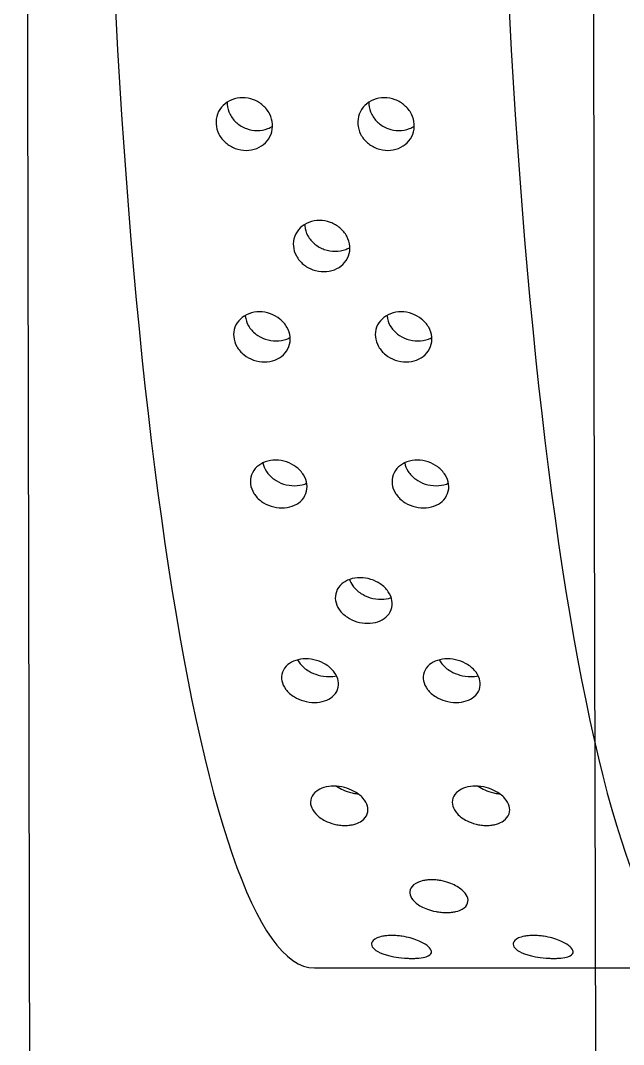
# Model space of a CAD drawing. Extents: x 413 to 494, y 628 to 766.
# Drawn here: x 436.242 to 437.022, y 679.971 to 681.296 of the extents above; entities that cross this region are included whole.
import ezdxf

# ---------------------------------------------------------------- set-up
doc = ezdxf.new("R2010")
doc.units = 0
doc.header["$MEASUREMENT"] = 0
for name, color, linetype in [('1', 4, 'Continuous'), ('BDIM_CYAN', 4, 'Continuous'), ('BDIM_YELLOW', 2, 'Continuous')]:
    doc.layers.add(name, color=color, linetype=linetype)

# ---------------------------------------------------------------- blocks, each defined once
blk = doc.blocks.new('2018 BEAM (110V)')
at = {"layer": 'BDIM_CYAN', "flags": 128}
for points in [[(23.5936, 43.2542), (23.599, 39.3431), (23.6003, 37.3875), (23.6051, 35.432)], [(22.8592, 42.8495), (22.8684, 37.7694), (22.8749, 34.4844)]]:
    blk.add_lwpolyline(points, dxfattribs=at)
at = {"layer": 'BDIM_YELLOW'}
blk.add_line((23.2391, 36.6099), (23.748, 36.6099), dxfattribs=at)
for centre in [(23.2391, 38.4849), (23.748, 38.4849)]:
    blk.add_ellipse(centre, major_axis=(0, -1.875), ratio=0.145722, start_param=3.141593, end_param=6.283185, dxfattribs=at)
for points, knots in [([(23.1463, 37.7356), (23.1509, 37.7356), (23.1558, 37.7347), (23.165, 37.7312), (23.1693, 37.7286), (23.1761, 37.7226), (23.1792, 37.7187), (23.1835, 37.7103), (23.1847, 37.7057), (23.1853, 37.6972), (23.1847, 37.6926), (23.1815, 37.6842), (23.179, 37.6804), (23.1729, 37.6744), (23.169, 37.6718), (23.1603, 37.6684), (23.1555, 37.6675), (23.1463, 37.6675), (23.1414, 37.6684), (23.1322, 37.6718), (23.1279, 37.6744), (23.121, 37.6804), (23.1179, 37.6842), (23.1136, 37.6926), (23.1124, 37.6972), (23.1118, 37.7057), (23.1124, 37.7103), (23.1156, 37.7187), (23.1182, 37.7226), (23.1243, 37.7286), (23.1282, 37.7312), (23.1369, 37.7347), (23.1417, 37.7356), (23.1463, 37.7356)], [0, 0, 0, 0, 0.0138713, 0.0138713, 0.0277426, 0.0277426, 0.0418409, 0.0418409, 0.0559392, 0.0559392, 0.0700768, 0.0700768, 0.0842144, 0.0842144, 0.0980898, 0.0980898, 0.1119652, 0.1119652, 0.1258405, 0.1258405, 0.1397159, 0.1397159, 0.1538535, 0.1538535, 0.1679911, 0.1679911, 0.1820894, 0.1820894, 0.1961877, 0.1961877, 0.210059, 0.210059, 0.2239303, 0.2239303, 0.2239303, 0.2239303]), ([(23.1264, 37.7298), (23.1263, 37.7288), (23.1264, 37.7279), (23.1267, 37.7227), (23.128, 37.7182), (23.1323, 37.7098), (23.1354, 37.706), (23.1423, 37.7), (23.1466, 37.6974), (23.1558, 37.694), (23.1607, 37.6932), (23.1699, 37.6932), (23.1747, 37.694), (23.1812, 37.6966), (23.1832, 37.6976), (23.1851, 37.6988)], [0.05294318, 0.05294318, 0.05294318, 0.05294318, 0.055987, 0.055987, 0.07015487, 0.07015487, 0.08432275, 0.08432275, 0.0981971, 0.0981971, 0.11207146, 0.11207146, 0.12594581, 0.12594581, 0.1327949, 0.1327949, 0.1327949, 0.1327949]), ([(23.3295, 37.7356), (23.3341, 37.7356), (23.339, 37.7347), (23.3482, 37.7312), (23.3524, 37.7286), (23.3593, 37.7226), (23.3624, 37.7187), (23.3667, 37.7103), (23.3679, 37.7057), (23.3685, 37.6972), (23.3679, 37.6926), (23.3647, 37.6842), (23.3621, 37.6804), (23.356, 37.6744), (23.3521, 37.6718), (23.3434, 37.6684), (23.3386, 37.6675), (23.3295, 37.6675), (23.3245, 37.6684), (23.3153, 37.6718), (23.3111, 37.6744), (23.3042, 37.6804), (23.3011, 37.6842), (23.2968, 37.6926), (23.2955, 37.6972), (23.295, 37.7057), (23.2956, 37.7103), (23.2988, 37.7187), (23.3013, 37.7226), (23.3074, 37.7286), (23.3114, 37.7312), (23.3201, 37.7347), (23.3249, 37.7356), (23.3295, 37.7356)], [0, 0, 0, 0, 0.0138713, 0.0138713, 0.0277426, 0.0277426, 0.0418409, 0.0418409, 0.0559392, 0.0559392, 0.0700768, 0.0700768, 0.0842144, 0.0842144, 0.0980898, 0.0980898, 0.1119652, 0.1119652, 0.1258405, 0.1258405, 0.1397159, 0.1397159, 0.1538535, 0.1538535, 0.1679911, 0.1679911, 0.1820894, 0.1820894, 0.1961877, 0.1961877, 0.210059, 0.210059, 0.2239303, 0.2239303, 0.2239303, 0.2239303]), ([(23.3095, 37.7298), (23.3095, 37.7288), (23.3095, 37.7279), (23.3099, 37.7227), (23.3111, 37.7182), (23.3155, 37.7098), (23.3186, 37.706), (23.3255, 37.7), (23.3297, 37.6974), (23.3389, 37.694), (23.3439, 37.6932), (23.353, 37.6932), (23.3578, 37.694), (23.3643, 37.6966), (23.3664, 37.6976), (23.3682, 37.6988)], [0.05294318, 0.05294318, 0.05294318, 0.05294318, 0.055987, 0.055987, 0.07015487, 0.07015487, 0.08432275, 0.08432275, 0.0981971, 0.0981971, 0.11207146, 0.11207146, 0.12594581, 0.12594581, 0.1327949, 0.1327949, 0.1327949, 0.1327949]), ([(23.2457, 37.5768), (23.2503, 37.5768), (23.2552, 37.576), (23.2644, 37.5726), (23.2687, 37.5701), (23.2757, 37.5642), (23.2788, 37.5605), (23.2833, 37.5522), (23.2846, 37.5478), (23.2853, 37.5394), (23.2847, 37.535), (23.2817, 37.5268), (23.2791, 37.523), (23.2731, 37.5172), (23.2693, 37.5148), (23.2607, 37.5114), (23.2559, 37.5106), (23.2467, 37.5106), (23.2418, 37.5114), (23.2326, 37.5148), (23.2283, 37.5172), (23.2213, 37.523), (23.2181, 37.5268), (23.2136, 37.535), (23.2123, 37.5394), (23.2116, 37.5478), (23.2122, 37.5522), (23.2153, 37.5605), (23.2178, 37.5642), (23.2238, 37.5701), (23.2277, 37.5726), (23.2363, 37.576), (23.2411, 37.5768), (23.2457, 37.5768)], [0, 0, 0, 0, 0.0138548, 0.0138548, 0.0277096, 0.0277096, 0.0421225, 0.0421225, 0.0565354, 0.0565354, 0.0710126, 0.0710126, 0.0854897, 0.0854897, 0.0993515, 0.0993515, 0.1132132, 0.1132132, 0.127075, 0.127075, 0.1409367, 0.1409367, 0.1554139, 0.1554139, 0.169891, 0.169891, 0.1843039, 0.1843039, 0.1987169, 0.1987169, 0.2125717, 0.2125717, 0.2264264, 0.2264264, 0.2264264, 0.2264264]), ([(23.2266, 37.5716), (23.2266, 37.571), (23.2266, 37.5703), (23.227, 37.5656), (23.2283, 37.5611), (23.2329, 37.553), (23.2361, 37.5492), (23.2431, 37.5435), (23.2474, 37.541), (23.2566, 37.5377), (23.2615, 37.5369), (23.2707, 37.5369), (23.2754, 37.5377), (23.2816, 37.5401), (23.2834, 37.5409), (23.285, 37.5419)], [0.05447947, 0.05447947, 0.05447947, 0.05447947, 0.05665874, 0.05665874, 0.07120955, 0.07120955, 0.08576037, 0.08576037, 0.09961959, 0.09961959, 0.11347881, 0.11347881, 0.12733802, 0.12733802, 0.13333396, 0.13333396, 0.13333396, 0.13333396]), ([(23.1681, 37.4586), (23.1727, 37.4586), (23.1776, 37.4578), (23.1868, 37.4545), (23.1911, 37.4521), (23.1982, 37.4464), (23.2014, 37.4427), (23.206, 37.4346), (23.2073, 37.4302), (23.2082, 37.4221), (23.2077, 37.4177), (23.2047, 37.4096), (23.2022, 37.406), (23.1962, 37.4003), (23.1924, 37.3979), (23.1839, 37.3947), (23.1791, 37.3939), (23.17, 37.3939), (23.1651, 37.3947), (23.1559, 37.3979), (23.1516, 37.4003), (23.1445, 37.406), (23.1412, 37.4096), (23.1366, 37.4177), (23.1352, 37.4221), (23.1344, 37.4302), (23.1349, 37.4346), (23.1379, 37.4427), (23.1404, 37.4464), (23.1464, 37.4521), (23.1502, 37.4545), (23.1588, 37.4578), (23.1636, 37.4586), (23.1681, 37.4586)], [0, 0, 0, 0, 0.0138375, 0.0138375, 0.027675, 0.027675, 0.0424425, 0.0424425, 0.0572099, 0.0572099, 0.0720648, 0.0720648, 0.0869196, 0.0869196, 0.1007671, 0.1007671, 0.1146145, 0.1146145, 0.128462, 0.128462, 0.1423095, 0.1423095, 0.1571643, 0.1571643, 0.1720192, 0.1720192, 0.1867866, 0.1867866, 0.201554, 0.201554, 0.2153916, 0.2153916, 0.2292291, 0.2292291, 0.2292291, 0.2292291]), ([(23.1498, 37.4539), (23.1498, 37.4536), (23.1498, 37.4533), (23.1503, 37.4489), (23.1517, 37.4445), (23.1563, 37.4365), (23.1596, 37.4328), (23.1668, 37.4273), (23.1711, 37.4249), (23.1803, 37.4217), (23.1852, 37.4209), (23.1943, 37.4209), (23.1991, 37.4217), (23.2049, 37.4239), (23.2064, 37.4246), (23.2078, 37.4254)], [0.05617633, 0.05617633, 0.05617633, 0.05617633, 0.05742541, 0.05742541, 0.07240619, 0.07240619, 0.08738697, 0.08738697, 0.10123039, 0.10123039, 0.11507381, 0.11507381, 0.12891724, 0.12891724, 0.13403982, 0.13403982, 0.13403982, 0.13403982]), ([(23.3513, 37.4586), (23.3558, 37.4586), (23.3608, 37.4578), (23.37, 37.4545), (23.3742, 37.4521), (23.3813, 37.4464), (23.3846, 37.4427), (23.3892, 37.4346), (23.3905, 37.4302), (23.3913, 37.4221), (23.3908, 37.4177), (23.3878, 37.4096), (23.3853, 37.406), (23.3794, 37.4003), (23.3756, 37.3979), (23.3671, 37.3947), (23.3623, 37.3939), (23.3532, 37.3939), (23.3482, 37.3947), (23.339, 37.3979), (23.3348, 37.4003), (23.3276, 37.406), (23.3244, 37.4096), (23.3198, 37.4177), (23.3184, 37.4221), (23.3176, 37.4302), (23.3181, 37.4346), (23.3211, 37.4427), (23.3236, 37.4464), (23.3296, 37.4521), (23.3334, 37.4545), (23.3419, 37.4578), (23.3467, 37.4586), (23.3513, 37.4586)], [0, 0, 0, 0, 0.0138375, 0.0138375, 0.027675, 0.027675, 0.0424425, 0.0424425, 0.0572099, 0.0572099, 0.0720648, 0.0720648, 0.0869196, 0.0869196, 0.1007671, 0.1007671, 0.1146145, 0.1146145, 0.128462, 0.128462, 0.1423095, 0.1423095, 0.1571643, 0.1571643, 0.1720192, 0.1720192, 0.1867866, 0.1867866, 0.201554, 0.201554, 0.2153916, 0.2153916, 0.2292291, 0.2292291, 0.2292291, 0.2292291]), ([(23.3329, 37.4539), (23.333, 37.4536), (23.333, 37.4533), (23.3335, 37.4489), (23.3348, 37.4445), (23.3395, 37.4365), (23.3428, 37.4328), (23.35, 37.4273), (23.3542, 37.4249), (23.3634, 37.4217), (23.3683, 37.4209), (23.3775, 37.4209), (23.3822, 37.4217), (23.3881, 37.4239), (23.3896, 37.4246), (23.391, 37.4254)], [0.05617633, 0.05617633, 0.05617633, 0.05617633, 0.05742541, 0.05742541, 0.07240619, 0.07240619, 0.08738697, 0.08738697, 0.10123039, 0.10123039, 0.11507381, 0.11507381, 0.12891724, 0.12891724, 0.13403982, 0.13403982, 0.13403982, 0.13403982]), ([(23.1891, 37.2667), (23.1936, 37.2667), (23.1985, 37.2659), (23.2077, 37.2629), (23.2119, 37.2606), (23.2193, 37.2552), (23.2227, 37.2516), (23.2275, 37.2438), (23.229, 37.2396), (23.23, 37.2317), (23.2296, 37.2276), (23.2268, 37.2198), (23.2243, 37.2162), (23.2184, 37.2109), (23.2147, 37.2086), (23.2064, 37.2057), (23.2017, 37.2049), (23.1926, 37.2049), (23.1877, 37.2057), (23.1785, 37.2086), (23.1743, 37.2109), (23.1669, 37.2162), (23.1635, 37.2198), (23.1586, 37.2276), (23.1571, 37.2317), (23.1561, 37.2396), (23.1564, 37.2438), (23.1593, 37.2516), (23.1618, 37.2552), (23.1677, 37.2606), (23.1714, 37.2629), (23.1798, 37.2659), (23.1845, 37.2667), (23.1891, 37.2667)], [0, 0, 0, 0, 0.0137992, 0.0137992, 0.0275983, 0.0275983, 0.0432499, 0.0432499, 0.0589015, 0.0589015, 0.0746941, 0.0746941, 0.0904868, 0.0904868, 0.1043038, 0.1043038, 0.1181207, 0.1181207, 0.1319377, 0.1319377, 0.1457547, 0.1457547, 0.1615473, 0.1615473, 0.17734, 0.17734, 0.1929915, 0.1929915, 0.2086431, 0.2086431, 0.2224423, 0.2224423, 0.2362415, 0.2362415, 0.2362415, 0.2362415]), ([(23.1727, 37.2632), (23.1733, 37.2596), (23.1748, 37.2558), (23.1796, 37.2484), (23.1831, 37.2448), (23.1905, 37.2396), (23.1947, 37.2374), (23.2039, 37.2344), (23.2088, 37.2337), (23.2179, 37.2337), (23.2226, 37.2344), (23.2276, 37.2362), (23.2285, 37.2366), (23.2293, 37.237)], [0.06062855, 0.06062855, 0.06062855, 0.06062855, 0.07544879, 0.07544879, 0.09151617, 0.09151617, 0.10532637, 0.10532637, 0.11913657, 0.11913657, 0.13294677, 0.13294677, 0.13590198, 0.13590198, 0.13590198, 0.13590198]), ([(23.3722, 37.2667), (23.3768, 37.2667), (23.3817, 37.2659), (23.3909, 37.2629), (23.3951, 37.2606), (23.4024, 37.2552), (23.4058, 37.2516), (23.4107, 37.2438), (23.4122, 37.2396), (23.4132, 37.2317), (23.4128, 37.2276), (23.4099, 37.2198), (23.4075, 37.2162), (23.4015, 37.2109), (23.3979, 37.2086), (23.3896, 37.2057), (23.3848, 37.2049), (23.3757, 37.2049), (23.3708, 37.2057), (23.3617, 37.2086), (23.3574, 37.2109), (23.3501, 37.2162), (23.3466, 37.2198), (23.3417, 37.2276), (23.3402, 37.2317), (23.3392, 37.2396), (23.3396, 37.2438), (23.3425, 37.2516), (23.3449, 37.2552), (23.3509, 37.2606), (23.3546, 37.2629), (23.363, 37.2659), (23.3677, 37.2667), (23.3722, 37.2667)], [0, 0, 0, 0, 0.0137992, 0.0137992, 0.0275983, 0.0275983, 0.0432499, 0.0432499, 0.0589015, 0.0589015, 0.0746941, 0.0746941, 0.0904868, 0.0904868, 0.1043038, 0.1043038, 0.1181207, 0.1181207, 0.1319377, 0.1319377, 0.1457547, 0.1457547, 0.1615473, 0.1615473, 0.17734, 0.17734, 0.1929915, 0.1929915, 0.2086431, 0.2086431, 0.2224423, 0.2224423, 0.2362415, 0.2362415, 0.2362415, 0.2362415]), ([(23.3559, 37.2632), (23.3565, 37.2596), (23.358, 37.2558), (23.3628, 37.2484), (23.3662, 37.2448), (23.3736, 37.2396), (23.3779, 37.2374), (23.387, 37.2344), (23.3919, 37.2337), (23.401, 37.2337), (23.4057, 37.2344), (23.4108, 37.2362), (23.4116, 37.2366), (23.4125, 37.237)], [0.06062855, 0.06062855, 0.06062855, 0.06062855, 0.07544879, 0.07544879, 0.09151617, 0.09151617, 0.10532637, 0.10532637, 0.11913657, 0.11913657, 0.13294677, 0.13294677, 0.13590198, 0.13590198, 0.13590198, 0.13590198]), ([(23.2982, 37.1147), (23.3028, 37.1147), (23.3077, 37.114), (23.3168, 37.1111), (23.321, 37.109), (23.3285, 37.1039), (23.3321, 37.1004), (23.3373, 37.0928), (23.3388, 37.0888), (23.3401, 37.0813), (23.3398, 37.0772), (23.3371, 37.0697), (23.3346, 37.0663), (23.3287, 37.0613), (23.3252, 37.0592), (23.3171, 37.0564), (23.3124, 37.0557), (23.3034, 37.0557), (23.2985, 37.0564), (23.2894, 37.0592), (23.2852, 37.0613), (23.2776, 37.0663), (23.274, 37.0697), (23.2687, 37.0772), (23.2671, 37.0813), (23.2659, 37.0888), (23.2662, 37.0928), (23.2689, 37.1004), (23.2714, 37.1039), (23.2773, 37.109), (23.2808, 37.1111), (23.2891, 37.114), (23.2937, 37.1147), (23.2982, 37.1147)], [0, 0, 0, 0, 0.0137586, 0.0137586, 0.0275172, 0.0275172, 0.044295, 0.044295, 0.0610729, 0.0610729, 0.0780627, 0.0780627, 0.0950526, 0.0950526, 0.108841, 0.108841, 0.1226293, 0.1226293, 0.1364177, 0.1364177, 0.1502061, 0.1502061, 0.167196, 0.167196, 0.1841858, 0.1841858, 0.2009637, 0.2009637, 0.2177415, 0.2177415, 0.2315001, 0.2315001, 0.2452587, 0.2452587, 0.2452587, 0.2452587]), ([(23.2845, 37.1124), (23.2854, 37.1097), (23.2868, 37.1069), (23.2914, 37.1005), (23.2951, 37.0971), (23.3027, 37.0922), (23.3069, 37.0902), (23.316, 37.0875), (23.3208, 37.0868), (23.3299, 37.0868), (23.3345, 37.0875), (23.3385, 37.0889)], [0.06697775, 0.06697775, 0.06697775, 0.06697775, 0.07946388, 0.07946388, 0.09696122, 0.09696122, 0.11074218, 0.11074218, 0.12452314, 0.12452314, 0.13823061, 0.13823061, 0.13823061, 0.13823061]), ([(23.2281, 37.0098), (23.2326, 37.0098), (23.2375, 37.0091), (23.2465, 37.0064), (23.2507, 37.0044), (23.2585, 36.9996), (23.2622, 36.9961), (23.2676, 36.9888), (23.2693, 36.9849), (23.2707, 36.9777), (23.2705, 36.9738), (23.2679, 36.9665), (23.2655, 36.9632), (23.2596, 36.9584), (23.2562, 36.9566), (23.2483, 36.954), (23.2437, 36.9533), (23.2346, 36.9533), (23.2298, 36.954), (23.2208, 36.9566), (23.2166, 36.9584), (23.2088, 36.9632), (23.205, 36.9665), (23.1995, 36.9738), (23.1978, 36.9777), (23.1964, 36.9849), (23.1965, 36.9888), (23.1992, 36.9961), (23.2016, 36.9996), (23.2075, 37.0044), (23.211, 37.0064), (23.219, 37.0091), (23.2236, 37.0098), (23.2281, 37.0098)], [0, 0, 0, 0, 0.0137254, 0.0137254, 0.0274508, 0.0274508, 0.0453851, 0.0453851, 0.0633195, 0.0633195, 0.0815469, 0.0815469, 0.0997743, 0.0997743, 0.1135448, 0.1135448, 0.1273153, 0.1273153, 0.1410857, 0.1410857, 0.1548562, 0.1548562, 0.1730836, 0.1730836, 0.191311, 0.191311, 0.2092454, 0.2092454, 0.2271798, 0.2271798, 0.2409052, 0.2409052, 0.2546305, 0.2546305, 0.2546305, 0.2546305]), ([(23.2175, 37.0085), (23.2184, 37.0067), (23.2195, 37.0049), (23.2238, 36.9997), (23.2277, 36.9963), (23.2356, 36.9918), (23.2397, 36.99), (23.2487, 36.9875), (23.2535, 36.9868), (23.2614, 36.9868), (23.2647, 36.9872), (23.2677, 36.9879)], [0.07459591, 0.07459591, 0.07459591, 0.07459591, 0.08376941, 0.08376941, 0.10280122, 0.10280122, 0.11656798, 0.11656798, 0.13033474, 0.13033474, 0.14038295, 0.14038295, 0.14038295, 0.14038295]), ([(23.4113, 37.0098), (23.4158, 37.0098), (23.4207, 37.0091), (23.4297, 37.0064), (23.4339, 37.0044), (23.4416, 36.9996), (23.4454, 36.9961), (23.4508, 36.9888), (23.4525, 36.9849), (23.4539, 36.9777), (23.4537, 36.9738), (23.4511, 36.9665), (23.4487, 36.9632), (23.4428, 36.9584), (23.4394, 36.9566), (23.4315, 36.954), (23.4269, 36.9533), (23.4178, 36.9533), (23.4129, 36.954), (23.4039, 36.9566), (23.3998, 36.9584), (23.392, 36.9632), (23.3882, 36.9665), (23.3827, 36.9738), (23.3809, 36.9777), (23.3795, 36.9849), (23.3797, 36.9888), (23.3823, 36.9961), (23.3848, 36.9996), (23.3907, 37.0044), (23.3941, 37.0064), (23.4022, 37.0091), (23.4068, 37.0098), (23.4113, 37.0098)], [0, 0, 0, 0, 0.0137254, 0.0137254, 0.0274508, 0.0274508, 0.0453851, 0.0453851, 0.0633195, 0.0633195, 0.0815469, 0.0815469, 0.0997743, 0.0997743, 0.1135448, 0.1135448, 0.1273153, 0.1273153, 0.1410857, 0.1410857, 0.1548562, 0.1548562, 0.1730836, 0.1730836, 0.191311, 0.191311, 0.2092454, 0.2092454, 0.2271798, 0.2271798, 0.2409052, 0.2409052, 0.2546305, 0.2546305, 0.2546305, 0.2546305]), ([(23.4007, 37.0085), (23.4016, 37.0067), (23.4027, 37.0049), (23.4069, 36.9997), (23.4108, 36.9963), (23.4187, 36.9918), (23.4229, 36.99), (23.4318, 36.9875), (23.4367, 36.9868), (23.4445, 36.9868), (23.4478, 36.9872), (23.4509, 36.9879)], [0.07459591, 0.07459591, 0.07459591, 0.07459591, 0.08376941, 0.08376941, 0.10280122, 0.10280122, 0.11656798, 0.11656798, 0.13033474, 0.13033474, 0.14038295, 0.14038295, 0.14038295, 0.14038295]), ([(23.2643, 36.845), (23.2688, 36.845), (23.2736, 36.8444), (23.2824, 36.8421), (23.2865, 36.8405), (23.2948, 36.8361), (23.2989, 36.8329), (23.305, 36.8261), (23.3069, 36.8226), (23.3087, 36.816), (23.3087, 36.8125), (23.3064, 36.8058), (23.304, 36.8027), (23.2982, 36.7986), (23.2951, 36.7971), (23.2895, 36.7954), (23.2874, 36.795), (23.2831, 36.7944), (23.2809, 36.7943), (23.2764, 36.7943), (23.274, 36.7944), (23.2694, 36.795), (23.2671, 36.7954), (23.2605, 36.7971), (23.2565, 36.7986), (23.2482, 36.8027), (23.244, 36.8058), (23.2378, 36.8125), (23.2358, 36.816), (23.2339, 36.8226), (23.2339, 36.8261), (23.2362, 36.8329), (23.2386, 36.8361), (23.2446, 36.8405), (23.2477, 36.8421), (23.2553, 36.8444), (23.2598, 36.845), (23.2643, 36.845)], [0, 0, 0, 0, 0.0136716, 0.0136716, 0.0273431, 0.0273431, 0.0484006, 0.0484006, 0.0694582, 0.0694582, 0.0910856, 0.0910856, 0.1127131, 0.1127131, 0.1264894, 0.1264894, 0.1333775, 0.1333775, 0.1402657, 0.1402657, 0.1471538, 0.1471538, 0.154042, 0.154042, 0.1678183, 0.1678183, 0.1894457, 0.1894457, 0.2110732, 0.2110732, 0.2321307, 0.2321307, 0.2531882, 0.2531882, 0.2668598, 0.2668598, 0.2805313, 0.2805313, 0.2805313, 0.2805313]), ([(23.2679, 36.8449), (23.2703, 36.8432), (23.2732, 36.8416), (23.2795, 36.8388), (23.2835, 36.8374), (23.29, 36.8359), (23.2922, 36.8356), (23.2949, 36.8353), (23.2952, 36.8352), (23.2955, 36.8352)], [0.10627562, 0.10627562, 0.10627562, 0.10627562, 0.12011122, 0.12011122, 0.13392931, 0.13392931, 0.14083836, 0.14083836, 0.14184706, 0.14184706, 0.14184706, 0.14184706]), ([(23.4475, 36.845), (23.452, 36.845), (23.4568, 36.8444), (23.4656, 36.8421), (23.4696, 36.8405), (23.4779, 36.8361), (23.4821, 36.8329), (23.4881, 36.8261), (23.49, 36.8226), (23.4919, 36.816), (23.4919, 36.8125), (23.4896, 36.8058), (23.4872, 36.8027), (23.4813, 36.7986), (23.4782, 36.7971), (23.4726, 36.7954), (23.4706, 36.795), (23.4663, 36.7944), (23.4641, 36.7943), (23.4595, 36.7943), (23.4572, 36.7944), (23.4525, 36.795), (23.4503, 36.7954), (23.4437, 36.7971), (23.4397, 36.7986), (23.4313, 36.8027), (23.4271, 36.8058), (23.4209, 36.8125), (23.4189, 36.816), (23.4171, 36.8226), (23.417, 36.8261), (23.4194, 36.8329), (23.4217, 36.8361), (23.4277, 36.8405), (23.4309, 36.8421), (23.4385, 36.8444), (23.443, 36.845), (23.4475, 36.845)], [0, 0, 0, 0, 0.0136716, 0.0136716, 0.0273431, 0.0273431, 0.0484006, 0.0484006, 0.0694582, 0.0694582, 0.0910856, 0.0910856, 0.1127131, 0.1127131, 0.1264894, 0.1264894, 0.1333775, 0.1333775, 0.1402657, 0.1402657, 0.1471538, 0.1471538, 0.154042, 0.154042, 0.1678183, 0.1678183, 0.1894457, 0.1894457, 0.2110732, 0.2110732, 0.2321307, 0.2321307, 0.2531882, 0.2531882, 0.2668598, 0.2668598, 0.2805313, 0.2805313, 0.2805313, 0.2805313]), ([(23.451, 36.8449), (23.4535, 36.8432), (23.4563, 36.8416), (23.4627, 36.8388), (23.4666, 36.8374), (23.4731, 36.8359), (23.4754, 36.8356), (23.478, 36.8353), (23.4784, 36.8352), (23.4787, 36.8352)], [0.10627562, 0.10627562, 0.10627562, 0.10627562, 0.12011122, 0.12011122, 0.13392931, 0.13392931, 0.14083836, 0.14083836, 0.14184706, 0.14184706, 0.14184706, 0.14184706]), ([(23.3909, 36.724), (23.3932, 36.724), (23.3955, 36.7238), (23.4, 36.7234), (23.4022, 36.723), (23.4086, 36.7216), (23.4125, 36.7204), (23.4215, 36.7167), (23.4262, 36.7139), (23.4331, 36.7079), (23.4353, 36.7049), (23.4378, 36.6994), (23.4382, 36.6964), (23.4363, 36.6907), (23.4341, 36.688), (23.4282, 36.6848), (23.4255, 36.6837), (23.4204, 36.6825), (23.4185, 36.6822), (23.4144, 36.6817), (23.4122, 36.6816), (23.4076, 36.6816), (23.4053, 36.6817), (23.4008, 36.6822), (23.3985, 36.6825), (23.3922, 36.6837), (23.3884, 36.6848), (23.3793, 36.688), (23.3745, 36.6907), (23.3673, 36.6964), (23.3649, 36.6994), (23.3624, 36.7049), (23.362, 36.7079), (23.3639, 36.7139), (23.3661, 36.7167), (23.3722, 36.7204), (23.3751, 36.7216), (23.3804, 36.723), (23.3823, 36.7234), (23.3865, 36.7238), (23.3887, 36.724), (23.3909, 36.724)], [0, 0, 0, 0, 0.0068348, 0.0068348, 0.0136695, 0.0136695, 0.027339, 0.027339, 0.0535624, 0.0535624, 0.0797858, 0.0797858, 0.1072813, 0.1072813, 0.1347768, 0.1347768, 0.1487269, 0.1487269, 0.155702, 0.155702, 0.162677, 0.162677, 0.1696521, 0.1696521, 0.1766272, 0.1766272, 0.1905773, 0.1905773, 0.2180728, 0.2180728, 0.2455682, 0.2455682, 0.2717917, 0.2717917, 0.2980151, 0.2980151, 0.3116846, 0.3116846, 0.3185193, 0.3185193, 0.3253541, 0.3253541, 0.3253541, 0.3253541]), ([(23.3393, 36.6519), (23.3415, 36.6519), (23.3438, 36.6518), (23.3482, 36.6515), (23.3503, 36.6512), (23.3564, 36.6503), (23.36, 36.6495), (23.3703, 36.6467), (23.3756, 36.6444), (23.3837, 36.6399), (23.3864, 36.6377), (23.3917, 36.6316), (23.3921, 36.6273), (23.3817, 36.6238), (23.3786, 36.6231), (23.3732, 36.6226), (23.3718, 36.6225), (23.3687, 36.6223), (23.367, 36.6223), (23.3638, 36.6223), (23.362, 36.6223), (23.3586, 36.6225), (23.3569, 36.6226), (23.3502, 36.6231), (23.3454, 36.6238), (23.327, 36.6273), (23.3187, 36.6316), (23.3135, 36.6377), (23.3125, 36.6399), (23.3137, 36.6444), (23.3156, 36.6467), (23.3219, 36.6495), (23.3244, 36.6503), (23.3292, 36.6512), (23.331, 36.6515), (23.3349, 36.6518), (23.337, 36.6519), (23.3393, 36.6519)], [0, 0, 0, 0, 0.0069049, 0.0069049, 0.0138098, 0.0138098, 0.0276196, 0.0276196, 0.0621946, 0.0621946, 0.0967696, 0.0967696, 0.172591, 0.172591, 0.1905104, 0.1905104, 0.1954315, 0.1954315, 0.2003527, 0.2003527, 0.2052739, 0.2052739, 0.2101951, 0.2101951, 0.2281145, 0.2281145, 0.3039359, 0.3039359, 0.3385109, 0.3385109, 0.3730859, 0.3730859, 0.3868957, 0.3868957, 0.3938006, 0.3938006, 0.4007055, 0.4007055, 0.4007055, 0.4007055]), ([(23.5224, 36.6519), (23.5247, 36.6519), (23.527, 36.6518), (23.5314, 36.6515), (23.5335, 36.6512), (23.5396, 36.6503), (23.5432, 36.6495), (23.5534, 36.6467), (23.5587, 36.6444), (23.5668, 36.6399), (23.5695, 36.6377), (23.5748, 36.6316), (23.5753, 36.6273), (23.5649, 36.6238), (23.5618, 36.6231), (23.5564, 36.6226), (23.555, 36.6225), (23.5519, 36.6223), (23.5502, 36.6223), (23.547, 36.6223), (23.5452, 36.6223), (23.5417, 36.6225), (23.5401, 36.6226), (23.5334, 36.6231), (23.5285, 36.6238), (23.5101, 36.6273), (23.5019, 36.6316), (23.4966, 36.6377), (23.4957, 36.6399), (23.4968, 36.6444), (23.4987, 36.6467), (23.505, 36.6495), (23.5075, 36.6503), (23.5123, 36.6512), (23.5141, 36.6515), (23.518, 36.6518), (23.5201, 36.6519), (23.5224, 36.6519)], [0, 0, 0, 0, 0.0069049, 0.0069049, 0.0138098, 0.0138098, 0.0276196, 0.0276196, 0.0621946, 0.0621946, 0.0967696, 0.0967696, 0.172591, 0.172591, 0.1905104, 0.1905104, 0.1954315, 0.1954315, 0.2003527, 0.2003527, 0.2052739, 0.2052739, 0.2101951, 0.2101951, 0.2281145, 0.2281145, 0.3039359, 0.3039359, 0.3385109, 0.3385109, 0.3730859, 0.3730859, 0.3868957, 0.3868957, 0.3938006, 0.3938006, 0.4007055, 0.4007055, 0.4007055, 0.4007055])]:
    blk.add_open_spline(points, degree=3, knots=knots, dxfattribs=at)

msp = doc.modelspace()

# ---------------------------------------------------------------- block references
at = {"layer": '1'}
msp.add_blockref('2018 BEAM (110V)', (413.383, 643.4604), dxfattribs=at)

doc.saveas('drawing.dxf')
